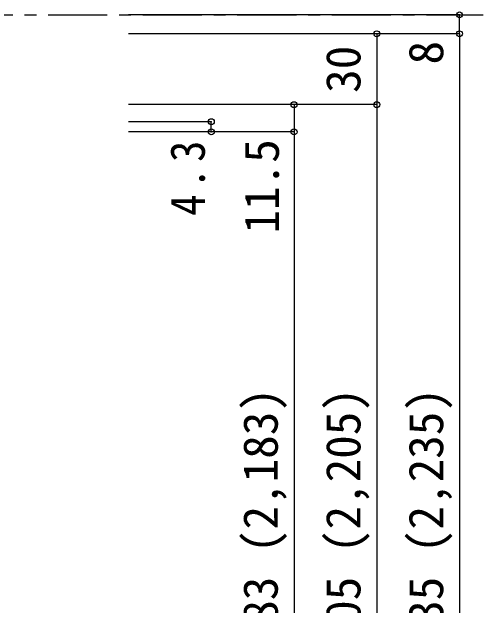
# Model space of a CAD drawing. Units: millimetres at full size, sheet at 1:5; details may follow other scales. Extents: x -973 to 977, y -718 to 696.
# Drawn here: x -611.8 to -412.4, y -349.8 to -98.9 of the extents above; entities that cross this region are included whole.
import ezdxf
from ezdxf.enums import TextEntityAlignment as Align

# ---------------------------------------------------------------- set-up
doc = ezdxf.new("R2010")
doc.units = ezdxf.units.MM
doc.header["$LTSCALE"] = 5
doc.header["$PDMODE"] = 32
doc.header["$PDSIZE"] = 2.5
doc.linetypes.add('CHAIN1', pattern=[8, 5, -1, 1, -1])
doc.layers.add('0-1_通り芯', color=4, linetype='CHAIN1')
doc.layers.add('0-B_寸法', color=7, linetype='Continuous')
doc.styles.add('ＭＳ ゴシック', font='')
doc.styles.get('ＭＳ ゴシック').set_extended_font_data('MS Gothic')

msp = doc.modelspace()

# ---------------------------------------------------------------- linework, layer by layer
at = {"layer": '0-1_通り芯'}
msp.add_line((-876.388, -100.141), (-412.388, -100.141), dxfattribs=at)
at = {"layer": '0-B_寸法', "color": 4}
for p, q in [((-422.388, -100.141), (-562.388, -100.141)), ((-422.388, -108.141), (-422.388, -100.141)), ((-422.388, -108.141), (-562.388, -108.141)), ((-457.388, -108.141), (-457.388, -566.141)), ((-457.388, -138.141), (-562.388, -138.141)), ((-492.388, -138.141), (-492.388, -566.141)), ((-527.388, -145.341), (-562.388, -145.341)), ((-527.388, -149.641), (-527.388, -145.341)), ((-492.388, -149.641), (-562.388, -149.641))]:
    msp.add_line(p, q, dxfattribs=at)
msp.add_lwpolyline([(-422.388, -108.141), (-422.388, -578.141), (-562.388, -578.141)], dxfattribs=at)
at = {"layer": '0-B_寸法'}
for p in [(-422.388, -100.141), (-457.388, -108.141), (-422.388, -108.141), (-492.388, -138.141), (-457.388, -138.141), (-527.388, -145.341), (-527.388, -149.641), (-492.388, -149.641)]:
    msp.add_point(p, dxfattribs=at)

# ---------------------------------------------------------------- texts
at = {"layer": '0-B_寸法', "style": 'ＭＳ ゴシック'}
for s, p in [('8', (-424.888, -121.141)), ('30', (-459.888, -133.141)), ('11.5', (-494.388, -192.641)), ('ＤＨ＝1,983 (2,183)', (-494.888, -447.641)), ('枠内＝2,005 (2,205)', (-459.888, -447.641)), ('枠外＝2,035 (2,235)', (-424.888, -447.641))]:
    msp.add_text(s, height=14.66, rotation=90, dxfattribs=at).set_placement(p, align=Align.BOTTOM_LEFT)
at = {"layer": '0-B_寸法', "insert": (-529.888, -185.141), "char_height": 14.66, "attachment_point": 7, "rotation": 90, "style": 'ＭＳ ゴシック'}
msp.add_mtext('\\T1.27;\\W0.9;4.3', dxfattribs=at)

doc.saveas('drawing.dxf')
